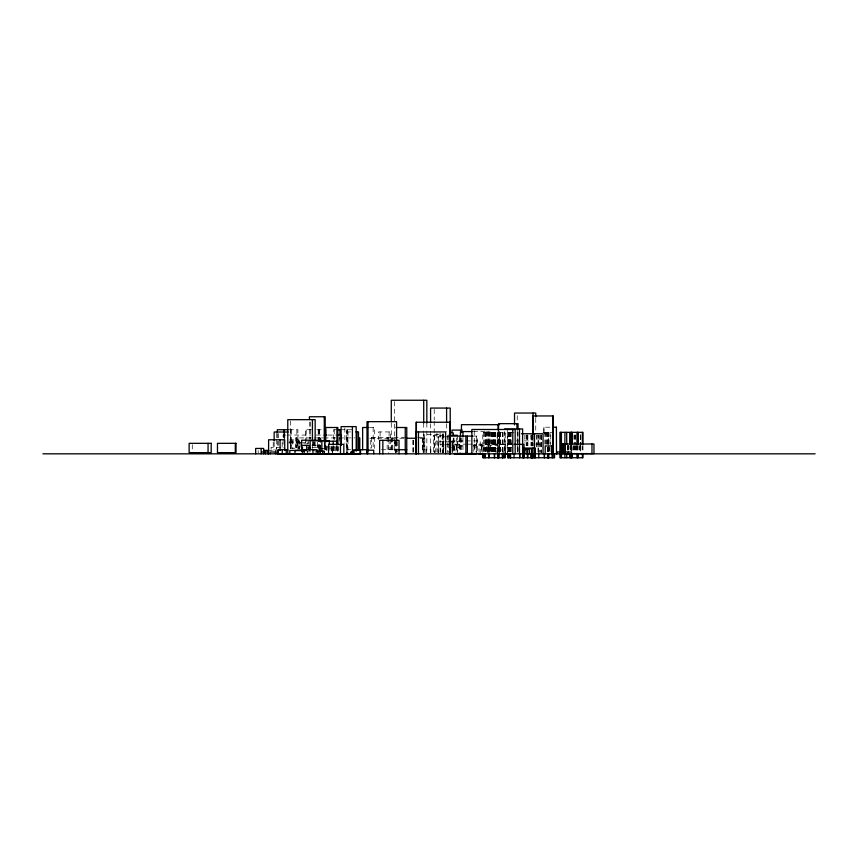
<?xml version="1.0" encoding="UTF-8"?>
<svg xmlns="http://www.w3.org/2000/svg" width="858" height="858" viewBox="0 0 858 858"><rect width="100%" height="100%" fill="white"/><g stroke="black" fill="none" stroke-linecap="round" stroke-linejoin="round"><path stroke-width="0.64" stroke-dasharray="4.29 3.22" d="M543.929 427.209L543.929 433.858L543.854 427.209L551.458 427.209M369.433 427.499L374.699 427.499L374.699 448.412M289.2 429.74L297.919 429.74L297.919 447.726M311.561 429.74L305.351 429.74L305.351 443.876M316.849 429.74L324.496 429.74M336.218 429.74L333.719 429.74L333.719 440.015M340.39 429.74L352.917 429.74M473.294 431.574L488.824 431.574L488.824 452.52L488.792 432.346M350.622 431.928L346.45 431.928L346.514 452.799M514.028 432.346L507.786 432.346L507.786 452.402M517.385 432.346L518.05 432.346L517.985 452.402M543.082 432.346L553.045 432.346M544.197 433.826L550.75 433.826L550.75 444.498M285.735 435.06L283.086 435.06L283.086 447.79M287.055 435.06L310.886 435.06M316.162 435.06L322.801 435.06M328.078 435.06L336.036 435.06M443.822 435.306L433.365 435.306L433.365 452.509M472.468 436.1L477.316 436.1L477.316 453.828M448.369 436.808L437.934 436.808L437.934 452.52M405.662 437.591L370.753 437.591L370.753 448.144M417.642 437.591L424.785 437.591L424.785 452.091M311.336 437.923L295.345 437.923L295.345 447.908M313.899 437.923L322.994 437.923M323.884 437.923L335.886 437.923M339.146 437.923L354.987 437.923M369.809 438.256L403.904 438.256M419.905 438.256L423.155 438.256L423.155 452.531M289.5 439.94L298.82 439.94L298.82 448.777M516.441 440.905L518.425 440.905M524.131 440.905L533.794 440.905M289.135 441.291L299.388 441.291L299.388 448.82M443.683 441.773L435.585 441.773L435.585 452.488M444.809 441.773L448.949 441.773M450.268 441.773L464.768 441.773M289.167 442.76L300.397 442.76M301.072 442.76L308.558 442.76M288.685 442.921L300.718 442.921M511.926 443.2L505.759 443.2L505.759 452.498M303.678 443.908L308.676 443.908M467.256 444.154L454.643 444.154L454.643 451.63M468.071 444.154L475.922 444.154L475.922 451.63M512.119 444.154L479.021 444.154L479.021 451.63M535.746 444.154L541.87 444.154M512.194 444.315L483.966 444.315L483.966 452.638M444.069 444.648L440.401 444.648L440.401 452.52M445.002 444.648L456.016 444.648L456.016 451.211M311.829 445.173L320.871 445.173M499.184 445.377L473.23 445.377L473.23 451.415M321.203 445.516L316.066 445.516L316.066 447.887M450.954 445.946L467.481 445.946M329.89 447.007L337.301 447.007L337.301 452.692M280.909 447.318L271.107 447.318L271.107 449.924M511.379 447.361L504.869 447.361L504.922 452.541L504.879 432.346M312.366 447.533L320.484 447.533M449.077 447.522L460.145 447.522M290.53 448.219L299.388 448.219M488.963 448.509L498.391 448.509M320.045 448.627L332.625 448.627L332.625 452.531M318.629 448.981L326.576 448.981M346.45 449.721L350.622 449.721M381.424 449.721L397.415 449.721M326.297 449.924L331.467 449.924M275.053 450L275.708 450M497.833 450L503.592 450L503.592 452.552M268.018 450.375L276.48 450.375M486.025 450.761L495.967 450.761L495.967 452.81M306.51 451.855L310.628 451.855M583 445.71L583 451.061M582.41 445.71L582.41 451.061M580.866 435.017L580.866 444.38M580.866 445.71L580.866 451.061M580.587 435.017L580.587 444.38M580.587 445.71L580.587 451.061M580.512 435.017L580.512 441.698M580.512 443.039L580.512 451.061M580.287 435.017L580.287 444.38M580.287 445.71L580.287 451.061M579.933 445.71L579.933 451.061M579.761 445.71L579.761 451.061M578.12 445.71L578.12 451.061M577.563 445.71L577.563 451.061M576.994 445.71L577.048 451.061M576.876 445.71L576.876 451.061M576.758 445.71L576.758 451.061M575.761 435.017L575.761 444.38M575.761 445.71L575.761 451.061M575.171 435.017L575.171 444.38M575.171 445.71L575.171 451.061M574.324 435.017L574.324 444.38M574.324 445.71L574.324 451.061M573.981 435.017L573.981 444.38M573.981 445.71L573.981 451.061M573.541 445.71L573.605 451.061M571.954 445.71L572.072 451.061M571.46 445.71L571.46 451.061M571.235 445.71L571.235 451.061M571.096 445.71L571.096 451.061M570.656 445.71L570.656 451.061M570.184 445.71L570.184 451.061L570.087 445.71M568.382 445.71L568.382 451.061M568.243 445.195L568.318 451.061M568.039 445.71L568.039 451.061M567.717 445.71L567.717 451.061M567.363 445.71L567.363 451.061M549.999 432.346L549.957 452.402M549.206 446.643L549.206 452.874M548.755 432.346L548.755 452.402L548.541 432.346M548.423 432.346L548.423 452.402M548.176 432.346L548.208 452.402M547.854 432.346L547.854 452.402M547.554 432.346L547.554 452.402M546.921 432.346L546.921 444.38M546.878 432.346L546.878 444.38M545.398 432.346L545.398 444.38M544.862 432.346L544.862 444.38M541.602 435.017L541.602 452.402M541.516 435.017L541.516 452.402M541.194 435.017L541.194 452.402M540.293 435.017L540.293 452.402M539.757 435.017L539.757 452.402M538.706 435.017L538.803 452.402M537.119 435.017L537.119 447.05M536.636 435.017L536.636 447.05M535.746 418.307L535.746 432.786M533.022 435.414L533.022 445.935M532.829 435.017L532.936 445.999M532.507 435.017L532.561 445.71M532.271 435.017L532.282 445.71M532.014 435.017L532.014 445.71M531.767 435.017L531.81 445.946M531.488 435.017L531.51 445.71M530.845 435.017L530.963 445.71M527.863 435.017L527.917 445.71M527.402 435.017L527.402 445.71M527.155 435.017L527.155 445.71M526.887 435.017L526.887 445.71M526.179 435.017L526.179 445.71M524.828 435.07L524.828 443.103M517.91 448.069L517.91 452.681M517.567 432.346L517.567 452.402M517.245 415.68L517.245 422.254M517.245 430.148L517.245 452.52M511.036 432.346L511.036 452.402M510.885 432.346L510.885 452.402M510.564 432.346L510.564 452.402M510.306 432.346L510.306 452.402M509.995 432.346L510.027 452.498M509.759 432.346L509.759 452.402M509.631 432.346L509.631 452.402M509.223 432.346L509.223 452.402M509.009 432.346L509.009 452.402M508.805 432.346L508.805 452.402M508.601 432.346L508.59 452.402M508.311 432.346L508.408 452.402M508.172 432.346L508.172 452.402M507.711 428.936L507.711 452.52M505.265 452.402L505.265 432.346L482.775 432.346L482.775 452.402M504.59 431.553L504.59 452.52M502.96 432.346L502.96 452.402M502.852 432.346L502.799 452.402M502.724 450L502.724 452.552M502.295 432.346L502.295 452.402M500.439 432.346L500.439 452.402M500.117 432.346L500.117 452.402M499.581 431.306L499.688 452.52M499.12 432.346L499.184 452.627M498.927 432.346L498.927 452.402M498.712 450L498.712 452.552M498.552 431.531L498.552 452.52M498.359 432.346L498.391 452.498M498.09 431.306L498.09 452.509M497.779 448.509L497.833 452.552M497.608 432.346L497.608 452.402M495.742 432.346L495.742 452.402M495.388 432.346L495.356 452.402M495.087 432.346L495.087 452.402M494.573 432.346L494.691 452.81M494.423 432.346L494.423 452.402M494.069 432.346L494.069 452.402M493.672 432.346L493.672 452.402M493.318 432.346L493.318 452.402M493.264 432.346L493.275 452.402M492.739 432.346L492.739 452.402M492.406 432.346L492.406 452.402M491.816 432.346L491.816 452.402M491.43 432.346L491.43 452.402M490.658 432.346L490.658 452.402M490.39 445.377L490.39 452.627M489.907 431.402L489.907 452.509M489.586 448.509L489.586 452.498M489.317 432.346L489.274 452.402M488.524 444.315L488.524 452.638M487.966 432.346L487.966 452.402M487.719 431.402L487.719 453.828M487.301 450.761L487.301 452.81M486.336 431.574L486.336 452.52M486.003 432.346L486.025 452.81M485.821 432.346L485.821 452.402M485.242 432.346L485.414 452.402M485.092 432.346L485.092 452.402M484.845 432.346L484.845 452.402M483.44 432.346L483.44 452.402M482.024 445.377L482.024 452.627M481.338 451.405L481.338 444.122L481.231 451.63M480.223 453.507L480.223 440.905L453.764 440.905L453.764 450.986M476.308 440.905L476.308 453.507M476.297 436.1L476.297 451.297M474.753 444.154L474.753 451.63M474.249 430.78L474.27 451.63M473.981 444.154L473.981 451.63M462.934 437.934L462.955 451.211M461.454 437.934L461.454 451.179M460.467 438.127L460.467 451.211M460.081 437.365L460.081 453.828M459.695 437.365L459.77 451.63M459.009 444.154L459.009 451.63M457.689 440.905L457.689 453.507M457.475 435.306L457.475 451.19M456.531 437.955L456.531 451.19M456.306 444.154L456.306 451.63M453.989 437.998L453.989 451.19M453.453 438.116L453.453 451.211M453.196 438.084L453.196 451.211M452.638 444.648L452.638 451.211M452.488 440.733L452.488 452.52M452.005 440.637L452.005 452.509M448.155 436.1L448.198 452.574M447.747 435.306L447.747 452.574M446.589 423.755L446.589 431.585M443.779 444.648L443.779 452.52M443.436 452.552L443.436 434.577L423.487 434.577L423.487 452.552M443.146 435.306L443.146 452.509M443.028 433.215L443.028 452.541M442.428 434.577L442.428 452.552M442.202 435.306L442.202 452.509M440.079 432.829L440.079 452.52M438.61 436.808L438.61 452.52M438.406 441.773L438.406 452.488M436.947 432.829L436.947 452.52M434.566 435.306L434.566 452.509M434.212 409.384L434.212 419.841M434.212 421.149L434.212 452.531M430.888 452.681L430.888 449.227L425.911 449.227L425.911 452.681M430.577 423.766L430.577 452.531M430.459 449.227L430.459 452.681M426.834 423.026L426.834 429.719M426.834 431.059L426.834 452.498M426.34 449.227L426.34 452.681M424.495 434.577L424.495 452.552M423.713 423.026L423.713 429.719M423.713 431.059L423.713 452.498M422.747 437.591L422.747 452.091M422.576 438.256L422.576 452.531M413.459 440.229L413.459 453.41M413.374 440.229L413.374 452.091M412.805 440.229L412.805 452.091M397.254 441.548L397.254 452.091M396.6 441.548L396.578 452.488M396.257 441.87L396.257 449.721M395.978 441.548L395.978 452.091M395.795 441.538L395.795 452.606M395.538 441.773L395.538 452.488M395.506 441.548L395.506 452.091M394.723 441.87L394.723 449.721M394.401 401.598L394.401 452.498M392.792 437.591L392.792 452.091M391.956 437.591L391.956 452.091M391.28 423.026L391.28 452.498M390.637 438.277L390.637 431.928L378.571 431.928L378.571 439.553M390.637 439.553L390.637 449.721M389.092 431.928L389.092 438.277M389.092 439.553L389.092 449.721M388.588 437.591L388.588 453.41M387.151 437.591L387.151 452.091M380.105 431.928L380.105 438.277M373.155 427.499L373.155 448.412M371.589 437.591L371.589 448.144M347.994 431.928L347.994 449.721M347.78 449.721L347.78 452.799M347.318 429.74L347.318 454.15M347.222 429.74L347.222 452.863M346.611 429.74L346.696 452.863M344.884 427.917L344.884 443.468M339.95 436.164L339.95 442.589M339.092 437.923L339.092 442.921M338.524 446.664L338.524 452.906M337.837 445.935L337.837 452.52M336.926 445.935L336.926 452.52M336.636 446.267L336.561 452.906M335.65 446.664L335.65 452.906M334.234 429.74L334.234 440.015M334.234 446.439L334.234 454.15M333.719 446.439L333.719 452.863M333.204 446.267L333.247 452.906M332.979 446.664L332.979 454.15M332.293 448.627L332.293 452.531M331.928 446.707L331.928 452.649M331.467 446.696L331.467 452.649M326.608 445.924L326.576 452.616M325.686 445.924L325.75 449.882M325.557 442.589L325.557 449.013M325.203 445.881L325.203 449.86M324.699 442.492L324.699 445.012M324.496 442.589L324.496 449.013M324.27 445.881L324.27 449.86M320.602 437.923L320.602 449.152M320.131 437.923L320.131 449.152M319.927 449.882L319.927 445.924L319.004 445.924L319.004 449.882M319.262 429.74L319.262 449.013M319.112 429.74L319.112 449.013M318.329 429.74L318.329 447.726M318.2 429.74L318.2 447.726M317.621 442.042L317.621 448.595M317.353 445.516L317.353 447.887M315.165 442.009L315.165 452.52M314.511 441.666L314.511 450.407M313.899 441.666L313.899 447.908M313.213 441.462L313.213 448.884M312.43 448.573L312.409 441.302L312.355 448.873M310.36 422.05L310.36 439.264M309.427 422.05L309.427 439.264M308.837 441.248L308.837 443.768M307.915 441.462L307.915 443.929M307.325 450.804L307.325 452.82M306.199 429.74L306.199 443.876M300.086 442.921L300.086 447.769M299.002 439.993L299.002 448.798M297.608 441.291L297.608 448.82M296.868 429.74L296.868 447.726M296.793 437.923L296.793 447.908M296.085 442.76L296.085 448.906M292.835 439.94L292.835 448.777M291.623 429.74L291.484 447.726M290.905 441.291L290.905 448.82M290.744 429.74L290.658 448.702M290.53 420.978L290.53 448.573M284.77 433.59L284.77 438.738M284.631 433.59L284.631 438.738M284.427 435.06L284.427 438.878M284.009 433.59L284.009 438.738M283.794 433.59L283.794 438.738M282.175 442.471L282.175 448.777M278.56 433.59L278.56 447.726M277.316 433.59L277.316 447.726M276.737 433.301L276.737 438.438M276.737 439.714L276.737 448.702M276.265 447.318L276.265 449.924M274.152 442.288L274.152 449.989M273.23 442.32L273.23 450M258.161 450.6L258.161 452.756M192.278 444.659L192.278 451.308M571.771 451.061L571.825 445.71L571.728 451.061M538.191 452.402L538.191 435.017L538.138 452.402M499.388 452.402L499.388 432.346L499.345 452.402M497.254 452.402L497.254 432.346L497.211 452.402"/><path stroke-width="1.29" d="M499.581 424.678L461.454 424.678L461.454 432.625M552.638 427.209L556.488 427.209M368.125 427.499L362.634 427.499L362.634 449.721M396.031 427.499L406.789 427.499L406.713 453.828M504.59 428.936L522.608 428.936L522.608 453.828M288.052 429.74L277.316 429.74L277.316 432.314M324.496 429.74L325.557 429.74L325.557 434.877M337.462 429.74L340.454 429.74M462.215 430.083L452.005 430.083L452.005 432.722M472.104 431.574L460.467 431.574L460.467 436.819M355.888 431.928L358.515 431.928L358.515 449.721M288.127 432.024L274.152 432.024L274.152 441.001M450.064 432.829L453.196 432.829L453.196 435.456M521.471 433.73L543.06 433.73L543.06 453.828M324.109 435.06L326.769 435.06M337.333 435.06L341.323 435.06L341.312 445.238M448.713 435.306L457.475 435.306M449.42 436.1L472.468 436.1M406.563 438.256L415.905 438.256M321.653 440.218L301.598 440.218L301.641 451.458M324.699 441.226L336.636 441.226L336.636 445.012M448.766 441.773L451.405 441.773M561.464 443.994L593.972 443.994L593.972 453.603L561.464 453.603M514.221 444.315L524.034 444.315L524.056 457.743M324.549 447.007L329.279 447.007M301.641 447.908L302.735 447.908M308.011 447.908L310.66 447.908M524.174 448.069L535.253 448.069L535.263 457.743M523.777 448.637L531.563 448.637L531.488 457.743M523.884 448.852L529.461 448.852M355.888 449.721L367.943 449.721M398.67 449.721L406.789 449.721M284.266 450L287.923 450M523.83 450.032L526.179 450.032L526.179 453.828M297.093 450.332L305.641 450.332M263.599 450.375L268.436 450.375M278.067 450.375L280.502 450.375M303.818 450.396L289.8 450.439L289.8 453.828M353.56 450.343L360.596 450.343L360.489 453.828M295.045 450.536L305.469 450.514M302.348 450.804L304.933 450.804M316.859 450.825L322.694 450.825L322.694 453.828M321.793 451.201L324.345 451.201L324.345 453.828M316.838 451.64L320.184 451.64M262.044 451.973L268.211 451.973L268.211 453.828M353.721 452.091L350.901 452.091L350.901 453.828M453.764 453.507L480.223 453.507M42.9 453.828L815.1 453.828M277.316 454.15L359.77 454.15M454.643 454.118L475.922 454.118M479.021 454.118L483.88 454.118M505.072 454.118L508.151 454.118M591.966 443.994L591.966 453.603M583 444.38L583 432.346L559.942 432.346L559.942 457.743L583 457.743L583 453.732M582.41 432.346L582.41 444.38M582.41 453.732L582.41 457.743M578.12 432.346L578.12 444.38M578.12 453.732L578.12 457.743M577.563 432.346L577.563 444.38M577.563 453.732L577.563 457.743M577.048 432.346L577.048 444.38M577.048 453.732L577.048 457.743M571.954 432.346L571.954 444.38M571.954 453.732L571.954 457.743M571.771 432.346L571.825 444.38M571.771 453.732L571.825 457.743M571.46 432.346L571.46 444.38M571.46 457.743L571.503 451.962L557.014 451.962L557.014 453.828M568.307 451.962L568.307 453.828M566.677 432.346L566.73 444.38M566.677 453.732L566.73 457.743M565.336 443.994L565.336 452.402M564.939 432.346L564.864 444.38M564.864 453.732L564.939 457.743M563.996 443.994L563.996 452.402M562.891 443.994L562.891 452.402M561.926 443.994L561.926 452.402M561.422 432.346L561.486 457.743M560.596 432.346L560.596 457.743M556.413 427.209L556.488 453.828M554.547 453.732L554.547 457.743L507.786 457.743L507.786 453.732M554.171 453.732L554.171 457.743M553.335 453.828L553.335 415.948L532.936 415.948L532.936 434.234M552.863 415.948L552.863 453.828M552.638 453.732L552.638 457.743M552.37 453.828L552.37 445.956L545.195 445.956L545.195 453.828M552.102 453.732L552.102 457.743M551.597 445.956L551.597 453.828M548.755 453.732L548.755 457.743M548.423 453.732L548.423 457.743M548.326 453.732L548.176 457.743M547.854 453.732L547.854 457.743M547.554 453.732L547.554 457.743M544.487 453.732L544.487 457.743M544.347 453.732L544.347 457.743M538.706 453.732L538.803 457.743M535.746 416.988L535.746 413.041L514.521 413.041L514.521 424.882M534.995 453.732L534.995 457.743M534.684 453.732L534.684 457.743M534.491 433.73L534.491 453.828M533.022 413.041L533.022 434.094M533.043 453.732L533.043 457.743M532.936 448.069L532.829 457.743M532.561 453.732L532.507 457.743M532.271 453.732L532.282 457.743M532.014 453.732L532.014 457.743M531.767 453.732L531.767 457.743M530.963 453.732L530.845 457.743M529.461 448.637L529.461 453.828M527.917 453.732L527.917 457.743M527.67 448.852L527.67 453.828M527.402 453.732L527.402 457.743M524.41 450.032L524.41 453.828M523.734 453.732L523.734 457.743M523.627 453.732L523.627 457.743M523.477 453.732L523.477 457.743M523.155 453.732L523.155 457.743M522.876 453.732L522.876 457.743M519.798 453.732L519.798 457.743M519.669 453.732L519.669 457.743M519.487 428.936L519.487 453.828M518.071 428.903L518.071 423.659L498.552 423.659L498.552 430.223M516.945 423.659L516.945 428.903M515.165 453.828L515.165 429.493L471.868 429.493L471.868 453.828M514.124 453.732L514.028 457.743M512.784 429.493L512.784 453.828M510.564 453.732L510.564 457.743M510.306 453.732L510.306 457.743M509.995 453.732L509.995 457.743M508.311 453.732L508.311 457.743M508.172 453.732L508.172 457.743M505.265 453.732L505.265 457.743L482.775 457.743L482.775 453.732M504.879 453.732L504.879 457.743M502.96 453.732L502.96 457.743M502.852 453.732L502.799 457.743M502.295 453.732L502.295 457.743M498.927 453.732L498.927 457.743M498.53 453.732L498.53 457.743M498.359 453.732L498.359 457.743M498.09 424.678L498.09 429.976M497.962 453.732L497.962 457.743M497.608 453.732L497.608 457.743M494.573 453.732L494.573 457.743M494.423 453.732L494.423 457.743M488.921 453.732L488.921 457.743M488.792 453.732L488.792 457.743M485.092 453.732L485.092 457.743M484.845 453.732L484.845 457.743M483.44 453.732L483.44 457.743M467.353 436.1L467.353 453.828M465.862 436.1L465.862 453.828M462.955 431.574L462.955 436.819M450.214 435.532L450.214 408.076L430.577 408.076L430.577 422.458M450.182 453.828L450.182 422.233L416.141 422.233L416.141 453.828M449.946 422.233L449.946 453.828M449.646 436.1L449.646 453.828M446.589 408.076L446.589 422.447M445.634 453.828L445.634 431.928L415.862 431.928L415.862 453.828M426.834 423.026L426.834 400.257L391.28 400.257L391.28 421.686M423.713 400.257L423.713 423.026M418.468 431.928L418.468 453.828M416.387 422.233L416.387 453.828M405.448 449.721L405.448 453.828M405.244 427.499L405.244 449.721M399.024 453.828L399.024 440.315L379.622 440.315L379.622 453.828M396.578 440.433L396.578 421.664L366.999 421.664L366.999 453.828L367.117 450.203L373.723 450.203L373.723 453.828M382.85 440.315L382.85 453.828M368.039 421.664L368.039 451.147M367.76 450.203L367.76 453.828M360.028 453.828L360.028 450.16L353.721 450.16L353.721 452.606M359.77 450.407L359.77 437.923L358.859 437.923L358.859 450.407M356.982 431.928L356.982 449.721M356.188 451.244L356.188 426.619L341.098 426.619L341.098 444.766M353.668 450.343L353.56 453.828M352.402 426.619L352.402 452.541M351.201 452.091L351.201 453.828M343.822 453.828L343.822 444.326L328.571 444.326L328.571 453.828M340.465 444.326L340.465 453.828M339.993 429.74L339.95 434.877M337.837 444.616L337.837 427.499L325.75 427.499L325.75 441.988M336.926 427.499L336.926 444.616M333.204 441.226L333.204 445.012M329.322 444.659L329.322 440.722L310.156 440.722L310.156 449.903M325.203 441.913L325.203 416.752L309.427 416.752L309.427 419.401M324.27 416.752L324.27 441.913M321.847 440.722L321.847 451.211M320.184 450.825L320.184 453.828M317.921 451.64L317.921 453.828M317.095 453.828L317.095 449.721L304.204 449.721L304.204 453.828M315.165 440.69L315.165 419.669L287.784 419.669L287.762 453.828M312.966 449.721L312.966 453.828M312.43 419.669L312.43 440.69M309.556 447.908L309.556 450.278M309.127 450.236L309.127 445.441L301.705 445.441L301.705 451.437M306.714 445.441L306.714 450.236M302.445 450.536L302.445 453.828M294.927 450.396L295.045 453.828M286.25 453.828L286.25 449.592L278.067 449.592L278.067 453.828M284.717 450L284.717 439.768L268.608 439.768L268.608 453.828M284.009 429.74L284.009 432.314M283.794 429.74L283.794 432.314M282.282 449.592L282.282 453.828M280.083 439.768L280.083 450M278.228 453.828L278.228 452.005L270.249 452.005L270.249 453.828M275.504 452.005L275.504 453.828M268.018 450.375L268.018 453.828M265.39 451.973L265.39 453.828M263.642 453.828L263.642 448.444L255.663 448.444L255.663 453.828M261.143 448.444L261.143 453.828M235.306 443.329L235.306 452.638M208.054 443.329L208.054 452.638M211.197 443.329L189.135 443.329L189.135 452.638L211.197 452.638L211.197 443.329M236.025 443.329L217.471 443.329L217.471 452.638L236.025 452.638L236.025 443.329M570.184 444.38L570.184 432.346L570.12 444.38M570.184 457.743L570.184 453.732L570.12 457.743"/></g></svg>
